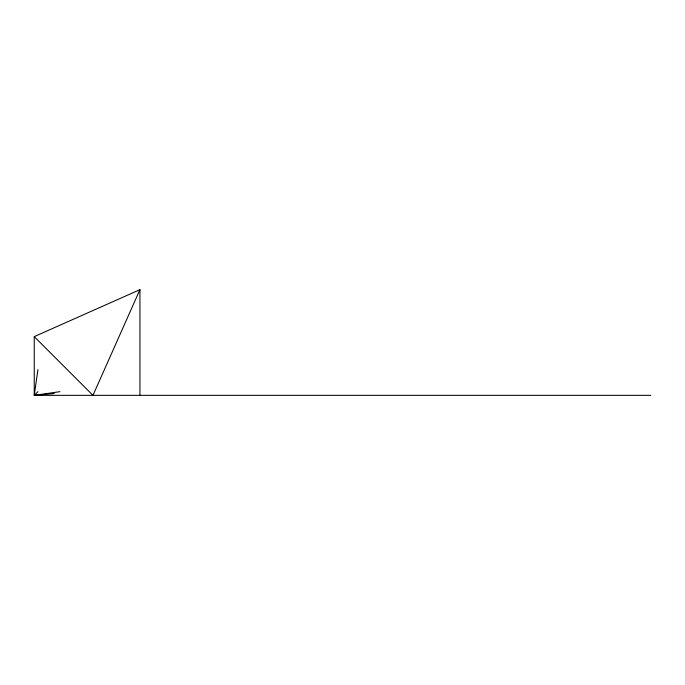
<?xml version="1.0" encoding="UTF-8"?>
<svg xmlns="http://www.w3.org/2000/svg" width="685" height="685" viewBox="0 0 685 685"><rect width="100%" height="100%" fill="white"/><g stroke="black" fill="none" stroke-linecap="round" stroke-linejoin="round"><path stroke-width="1.03" d="M37.923 369.652L34.25 395.339L650.75 395.339M139.937 289.661L92.963 395.339L34.25 336.626L139.937 289.661L139.937 395.339M37.923 391.674L34.25 395.339L34.25 336.626M59.938 391.674L34.25 395.339L54.158 393.533"/></g></svg>
